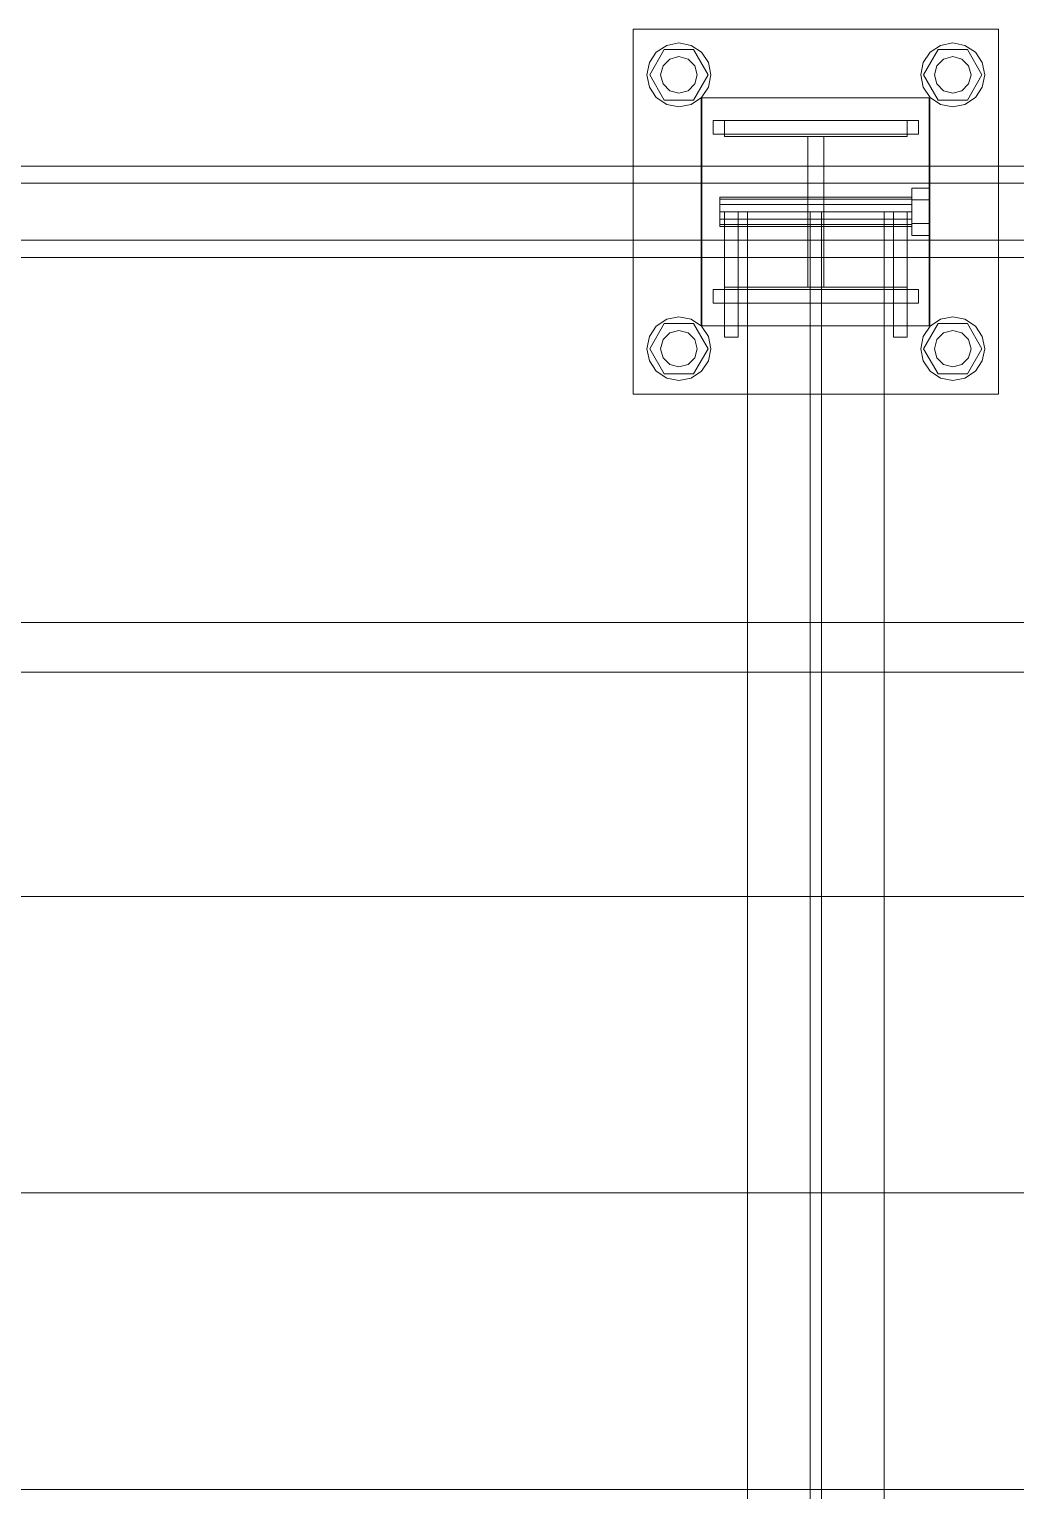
# Model space of a CAD drawing. Header units: millimetres. Extents: x -1970 to 59977, y -65068 to 6837.
# Drawn here: x 19449 to 19881, y -18130 to -17490 of the extents above; entities that cross this region are included whole.
import ezdxf

# ---------------------------------------------------------------- set-up
doc = ezdxf.new("R2010")
doc.units = ezdxf.units.MM
doc.layers.add('superior_C02', color=7, linetype='Continuous', lineweight=0)

msp = doc.modelspace()

# ---------------------------------------------------------------- linework, layer by layer
at = {"layer": 'superior_C02'}
for p, q in [((19713.645, -17650), (19713.645, -17490)), ((19713.645, -17490), (19873.645, -17490)), ((19873.645, -17490), (19873.645, -17650)), ((19723.746, -17500.101), (19728.287, -17497.066)), ((19728.287, -17497.066), (19733.645, -17496)), ((19733.645, -17496), (19739.003, -17497.066)), ((19739.003, -17497.066), (19743.544, -17500.101)), ((19843.746, -17500.101), (19848.287, -17497.066)), ((19848.287, -17497.066), (19853.645, -17496)), ((19853.645, -17496), (19859.003, -17497.066)), ((19859.003, -17497.066), (19863.544, -17500.101)), ((19719.645, -17510), (19720.711, -17504.642)), ((19720.711, -17504.642), (19723.746, -17500.101)), ((19720.845, -17510), (19727.245, -17498.915)), ((19726.717, -17506), (19729.645, -17503.072)), ((19727.245, -17498.915), (19740.045, -17498.915)), ((19729.645, -17503.072), (19733.645, -17502)), ((19733.645, -17502), (19737.645, -17503.072)), ((19737.645, -17503.072), (19740.573, -17506)), ((19740.045, -17498.915), (19746.445, -17510)), ((19743.544, -17500.101), (19746.579, -17504.642)), ((19746.579, -17504.642), (19747.645, -17510)), ((19839.645, -17510), (19840.711, -17504.642)), ((19840.711, -17504.642), (19843.746, -17500.101)), ((19840.845, -17510), (19847.245, -17498.915)), ((19846.717, -17506), (19849.645, -17503.072)), ((19847.245, -17498.915), (19860.045, -17498.915)), ((19849.645, -17503.072), (19853.645, -17502)), ((19853.645, -17502), (19857.645, -17503.072)), ((19857.645, -17503.072), (19860.573, -17506)), ((19860.045, -17498.915), (19866.445, -17510)), ((19863.544, -17500.101), (19866.579, -17504.642)), ((19866.579, -17504.642), (19867.645, -17510)), ((19720.711, -17515.358), (19719.645, -17510)), ((19727.245, -17521.085), (19720.845, -17510)), ((19725.645, -17510), (19726.717, -17506)), ((19726.717, -17514), (19725.645, -17510)), ((19746.445, -17510), (19740.045, -17521.085)), ((19740.573, -17506), (19741.645, -17510)), ((19741.645, -17510), (19740.573, -17514)), ((19747.645, -17510), (19746.579, -17515.358)), ((19840.711, -17515.358), (19839.645, -17510)), ((19847.245, -17521.085), (19840.845, -17510)), ((19845.645, -17510), (19846.717, -17506)), ((19846.717, -17514), (19845.645, -17510)), ((19866.445, -17510), (19860.045, -17521.085)), ((19860.573, -17506), (19861.645, -17510)), ((19861.645, -17510), (19860.573, -17514)), ((19867.645, -17510), (19866.579, -17515.358)), ((19723.746, -17519.899), (19720.711, -17515.358)), ((19729.645, -17516.928), (19726.717, -17514)), ((19733.645, -17518), (19729.645, -17516.928)), ((19737.645, -17516.928), (19733.645, -17518)), ((19740.573, -17514), (19737.645, -17516.928)), ((19746.579, -17515.358), (19743.544, -17519.899)), ((19843.746, -17519.899), (19840.711, -17515.358)), ((19849.645, -17516.928), (19846.717, -17514)), ((19853.645, -17518), (19849.645, -17516.928)), ((19857.645, -17516.928), (19853.645, -17518)), ((19860.573, -17514), (19857.645, -17516.928)), ((19866.579, -17515.358), (19863.544, -17519.899)), ((19728.287, -17522.934), (19723.746, -17519.899)), ((19740.045, -17521.085), (19727.245, -17521.085)), ((19733.645, -17524), (19728.287, -17522.934)), ((19739.003, -17522.934), (19733.645, -17524)), ((19743.544, -17519.899), (19739.003, -17522.934)), ((19743.353, -17620), (19743.353, -17520)), ((19743.353, -17520), (19843.353, -17520)), ((19743.645, -17620), (19743.645, -17520)), ((19743.645, -17520), (19843.645, -17520)), ((19843.353, -17520), (19843.353, -17620)), ((19843.645, -17520), (19843.645, -17620)), ((19848.287, -17522.934), (19843.746, -17519.899)), ((19860.045, -17521.085), (19847.245, -17521.085)), ((19853.645, -17524), (19848.287, -17522.934)), ((19859.003, -17522.934), (19853.645, -17524)), ((19863.544, -17519.899), (19859.003, -17522.934)), ((19748.645, -17530), (19838.645, -17530)), ((19748.645, -17536), (19748.645, -17530)), ((19753.645, -17537), (19753.645, -17530)), ((19753.645, -17530), (19833.645, -17530)), ((19833.645, -17530), (19833.645, -17537)), ((19838.645, -17536), (19838.645, -17530)), ((19748.645, -17536), (19838.645, -17536)), ((19833.645, -17537), (19753.645, -17537)), ((19790.145, -17603), (19790.145, -17537)), ((19790.145, -17537), (19797.145, -17537)), ((19797.145, -17537), (19797.145, -17603)), ((20107.498, -17550), (18959.893, -17550)), ((18971.583, -17550), (20119.188, -17550)), ((20161.567, -17550), (19013.962, -17550)), ((19028.575, -17550), (20176.18, -17550)), ((20106.769, -17557.5), (19014.695, -17557.5)), ((19027.842, -17557.5), (20119.916, -17557.5)), ((19835.645, -17564.8), (19835.645, -17559.6)), ((19843.645, -17559.6), (19835.645, -17559.6)), ((19843.645, -17559.6), (19843.645, -17564.8)), ((19751.645, -17564.457), (19751.645, -17563.6)), ((19835.645, -17563.6), (19751.645, -17563.6)), ((19751.645, -17564.457), (19751.645, -17566.8)), ((19751.645, -17564.457), (19835.645, -17564.457)), ((19751.645, -17566.8), (19751.645, -17570)), ((19751.645, -17566.8), (19835.645, -17566.8)), ((19835.645, -17563.6), (19835.645, -17564.457)), ((19835.645, -17564.457), (19835.645, -17566.8)), ((19835.645, -17564.8), (19835.645, -17575.2)), ((19835.645, -17564.8), (19843.645, -17564.8)), ((19835.645, -17566.8), (19835.645, -17570)), ((19843.645, -17564.8), (19843.645, -17575.2)), ((19751.645, -17570), (19751.645, -17573.2)), ((19751.645, -17570), (19835.645, -17570)), ((19751.645, -17573.2), (19751.645, -17575.543)), ((19751.645, -17573.2), (19835.645, -17573.2)), ((19753.645, -17570), (19753.645, -17625)), ((19753.645, -17570), (19759.645, -17570)), ((19759.645, -17570), (19759.645, -17625)), ((19823.645, -17570), (19763.645, -17570)), ((19763.645, -17570), (19763.645, -18430)), ((19796.145, -17570), (19791.145, -17570)), ((19791.145, -17570), (19791.145, -18430)), ((19796.145, -18430), (19796.145, -17570)), ((19823.645, -18430), (19823.645, -17570)), ((19827.645, -17570), (19827.645, -17625)), ((19827.645, -17570), (19833.645, -17570)), ((19833.645, -17570), (19833.645, -17625)), ((19835.645, -17570), (19835.645, -17573.2)), ((19835.645, -17573.2), (19835.645, -17575.543)), ((19835.645, -17575.2), (19835.645, -17580.4)), ((19835.645, -17575.2), (19843.645, -17575.2)), ((19843.645, -17575.2), (19843.645, -17580.4)), ((19751.645, -17575.543), (19751.645, -17576.4)), ((19751.645, -17575.543), (19835.645, -17575.543)), ((19751.645, -17576.4), (19835.645, -17576.4)), ((19835.645, -17575.543), (19835.645, -17576.4)), ((19835.645, -17580.4), (19843.645, -17580.4)), ((19014.695, -17582.5), (20106.769, -17582.5)), ((19027.842, -17582.5), (20119.916, -17582.5)), ((18959.893, -17590), (20107.498, -17590)), ((18971.583, -17590), (20119.188, -17590)), ((19013.962, -17590), (20161.567, -17590)), ((19028.575, -17590), (20176.18, -17590)), ((19748.645, -17604), (19838.645, -17604)), ((19748.645, -17610), (19748.645, -17604)), ((19753.645, -17610), (19753.645, -17603)), ((19753.645, -17603), (19833.645, -17603)), ((19797.145, -17603), (19790.145, -17603)), ((19833.645, -17603), (19833.645, -17610)), ((19838.645, -17610), (19838.645, -17604)), ((19748.645, -17610), (19838.645, -17610)), ((19833.645, -17610), (19753.645, -17610)), ((19720.711, -17624.642), (19723.746, -17620.101)), ((19720.845, -17630), (19727.245, -17618.915)), ((19723.746, -17620.101), (19728.287, -17617.066)), ((19727.245, -17618.915), (19740.045, -17618.915)), ((19728.287, -17617.066), (19733.645, -17616)), ((19733.645, -17616), (19739.003, -17617.066)), ((19739.003, -17617.066), (19743.544, -17620.101)), ((19740.045, -17618.915), (19746.445, -17630)), ((19843.353, -17620), (19743.353, -17620)), ((19743.544, -17620.101), (19746.579, -17624.642)), ((19843.645, -17620), (19743.645, -17620)), ((19840.711, -17624.642), (19843.746, -17620.101)), ((19840.845, -17630), (19847.245, -17618.915)), ((19843.746, -17620.101), (19848.287, -17617.066)), ((19847.245, -17618.915), (19860.045, -17618.915)), ((19848.287, -17617.066), (19853.645, -17616)), ((19853.645, -17616), (19859.003, -17617.066)), ((19859.003, -17617.066), (19863.544, -17620.101)), ((19860.045, -17618.915), (19866.445, -17630)), ((19863.544, -17620.101), (19866.579, -17624.642)), ((19719.645, -17630), (19720.711, -17624.642)), ((19725.645, -17630), (19726.717, -17626)), ((19726.717, -17626), (19729.645, -17623.072)), ((19729.645, -17623.072), (19733.645, -17622)), ((19733.645, -17622), (19737.645, -17623.072)), ((19737.645, -17623.072), (19740.573, -17626)), ((19740.573, -17626), (19741.645, -17630)), ((19746.579, -17624.642), (19747.645, -17630)), ((19753.645, -17625), (19759.645, -17625)), ((19827.645, -17625), (19833.645, -17625)), ((19839.645, -17630), (19840.711, -17624.642)), ((19845.645, -17630), (19846.717, -17626)), ((19846.717, -17626), (19849.645, -17623.072)), ((19849.645, -17623.072), (19853.645, -17622)), ((19853.645, -17622), (19857.645, -17623.072)), ((19857.645, -17623.072), (19860.573, -17626)), ((19860.573, -17626), (19861.645, -17630)), ((19866.579, -17624.642), (19867.645, -17630)), ((19720.711, -17635.358), (19719.645, -17630)), ((19727.245, -17641.085), (19720.845, -17630)), ((19726.717, -17634), (19725.645, -17630)), ((19746.445, -17630), (19740.045, -17641.085)), ((19741.645, -17630), (19740.573, -17634)), ((19747.645, -17630), (19746.579, -17635.358)), ((19840.711, -17635.358), (19839.645, -17630)), ((19847.245, -17641.085), (19840.845, -17630)), ((19846.717, -17634), (19845.645, -17630)), ((19866.445, -17630), (19860.045, -17641.085)), ((19861.645, -17630), (19860.573, -17634)), ((19867.645, -17630), (19866.579, -17635.358)), ((19723.746, -17639.899), (19720.711, -17635.358)), ((19729.645, -17636.928), (19726.717, -17634)), ((19733.645, -17638), (19729.645, -17636.928)), ((19737.645, -17636.928), (19733.645, -17638)), ((19740.573, -17634), (19737.645, -17636.928)), ((19746.579, -17635.358), (19743.544, -17639.899)), ((19843.746, -17639.899), (19840.711, -17635.358)), ((19849.645, -17636.928), (19846.717, -17634)), ((19853.645, -17638), (19849.645, -17636.928)), ((19857.645, -17636.928), (19853.645, -17638)), ((19860.573, -17634), (19857.645, -17636.928)), ((19866.579, -17635.358), (19863.544, -17639.899)), ((19728.287, -17642.934), (19723.746, -17639.899)), ((19740.045, -17641.085), (19727.245, -17641.085)), ((19733.645, -17644), (19728.287, -17642.934)), ((19739.003, -17642.934), (19733.645, -17644)), ((19743.544, -17639.899), (19739.003, -17642.934)), ((19848.287, -17642.934), (19843.746, -17639.899)), ((19860.045, -17641.085), (19847.245, -17641.085)), ((19853.645, -17644), (19848.287, -17642.934)), ((19859.003, -17642.934), (19853.645, -17644)), ((19863.544, -17639.899), (19859.003, -17642.934)), ((19873.645, -17650), (19713.645, -17650)), ((16335.427, -17750), (25411.088, -17750)), ((25412.557, -17750), (16336.897, -17750)), ((18992.635, -17771.702), (19930.334, -17771.702)), ((19932.078, -17771.702), (18994.379, -17771.702)), ((19012.639, -17870), (19950.338, -17870)), ((19952.082, -17870), (19014.383, -17870)), ((19012.639, -18000), (19950.338, -18000)), ((19952.082, -18000), (19014.383, -18000)), ((19012.639, -18130), (19950.338, -18130)), ((19952.082, -18130), (19014.383, -18130))]:
    msp.add_line(p, q, dxfattribs=at)

doc.saveas('drawing.dxf')
